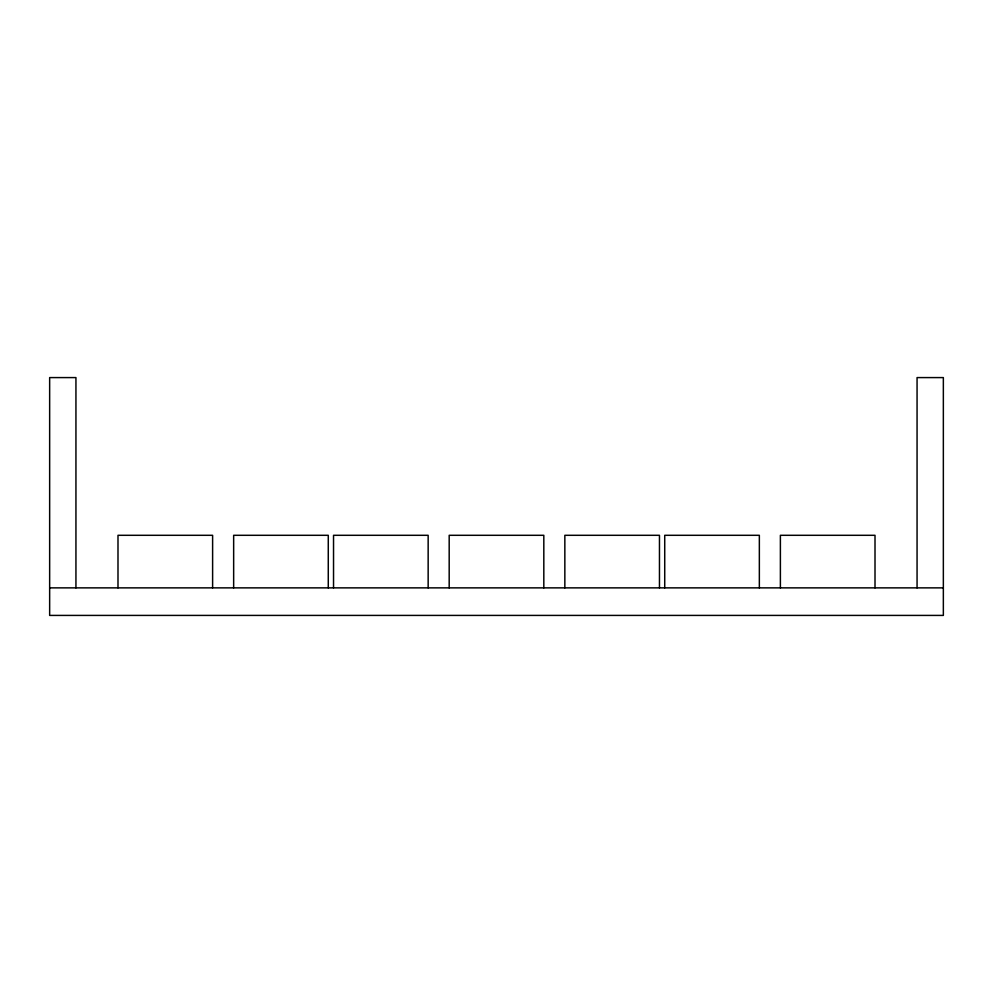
<?xml version="1.0" encoding="UTF-8"?>
<svg xmlns="http://www.w3.org/2000/svg" width="993" height="993" viewBox="0 0 993 993"><rect width="100%" height="100%" fill="white"/><g stroke="black" fill="none" stroke-linecap="round" stroke-linejoin="round"><path stroke-width="1.49" d="M49.65 587.868L943.35 587.868M917.06 587.868L917.06 377.588L943.35 377.588L943.35 615.412L49.65 615.412L49.65 377.588L75.94 377.588L75.94 587.868M875.007 587.868L875.007 535.301L780.386 535.301L780.386 587.868M759.347 587.868L759.347 535.301L664.727 535.301L664.727 587.868M659.464 587.868L659.464 535.301L564.843 535.301L564.843 587.868M543.816 587.868L543.816 535.301L449.184 535.301L449.184 587.868M428.157 587.868L428.157 535.301L333.536 535.301L333.536 587.868M328.273 587.868L328.273 535.301L233.653 535.301L233.653 587.868M212.614 587.868L212.614 535.301L117.993 535.301L117.993 587.868"/></g></svg>
